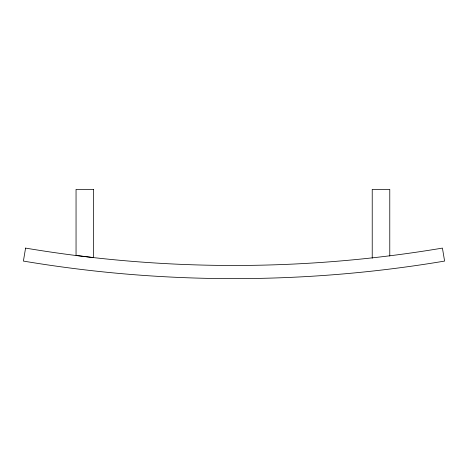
<?xml version="1.0" encoding="UTF-8"?>
<svg xmlns="http://www.w3.org/2000/svg" width="468" height="468" viewBox="0 0 468 468"><rect width="100%" height="100%" fill="white"/><g stroke="black" fill="none" stroke-linecap="round" stroke-linejoin="round"><path stroke-width="0.7" d="M389.774 256.008L389.774 189.37L372.224 189.37L372.224 258.184M25.576 248.099L23.4 261.08A1272.375 1272.375 0 0 0 444.6 261.08L442.424 248.099A1259.212 1259.212 0 0 1 25.576 248.099M93.6 189.37L76.05 189.37L76.05 255.399L93.6 257.599L93.6 189.37"/></g></svg>
